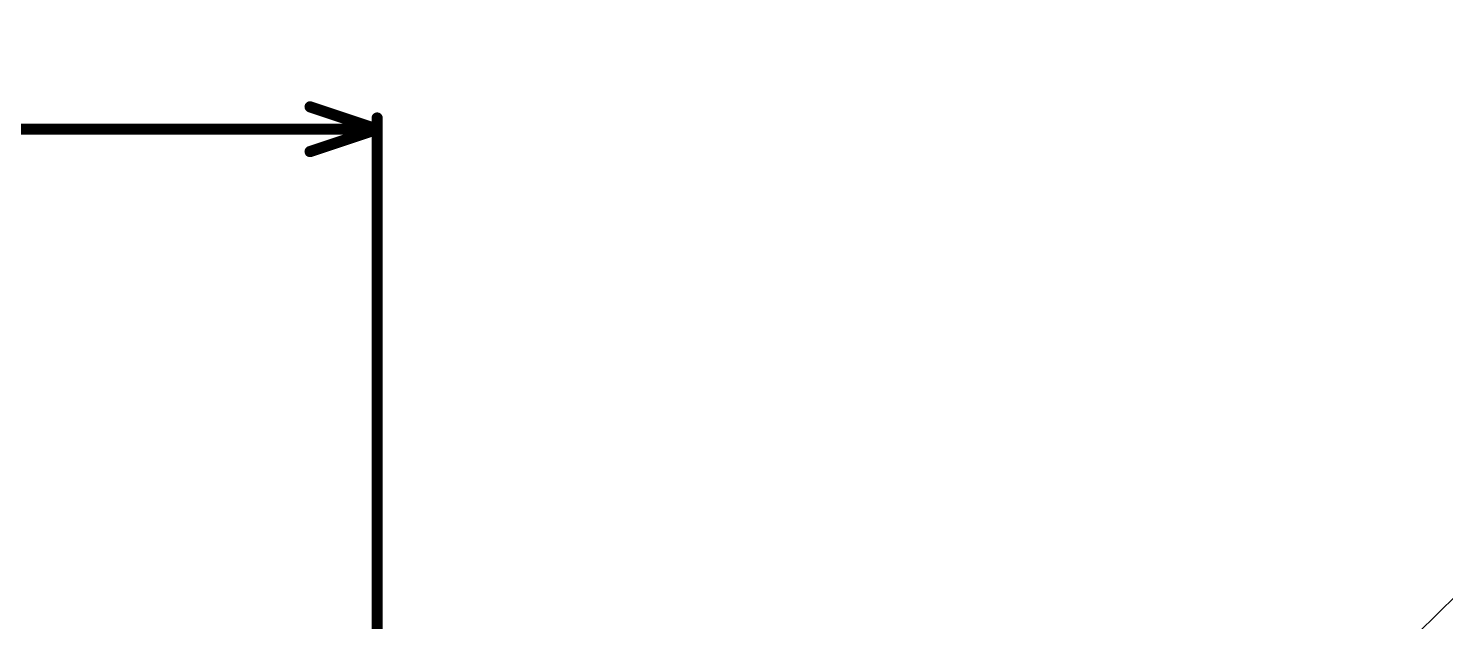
# Model space of a CAD drawing. Header units: inches. Extents: x -18 to 5357, y -8 to 5291.
# Drawn here: x 38.07 to 70.28, y 76.44 to 89.92 of the extents above; entities that cross this region are included whole.
import ezdxf

# ---------------------------------------------------------------- set-up
doc = ezdxf.new("R2010")
doc.units = ezdxf.units.IN
doc.layers.add('Dimension', color=6, linetype='Continuous')
doc.layers.add('Top Solder', color=216, linetype='Continuous')

# ---------------------------------------------------------------- blocks, each defined once
blk = doc.blocks.new('14_VSON__4_3__21')
at = {"layer": 'Top Solder'}
blk.add_line((-0.868, -2.278), (-5350.816, -5279.07), dxfattribs=at)

msp = doc.modelspace()

# ---------------------------------------------------------------- linework, layer by layer
at = {"layer": 'Dimension'}
for points in [[(44.476, 88.138, 0.254, 0.254, 0), (46, 87.63, 0.254, 0.254, 0)], [(46, 73.714, 0.254, 0.254, 0), (46, 87.884, 0.254, 0.254, 0)], [(25.952, 87.63, 0.254, 0.254, 0), (46, 87.63, 0.254, 0.254, 0)], [(44.476, 87.122, 0.254, 0.254, 0), (46, 87.63, 0.254, 0.254, 0)]]:
    msp.add_lwpolyline(points, format="xyseb", dxfattribs=at)
for points in [[(44.413, 88.138, 0.127, 0.127, 1), (44.54, 88.138, 0.127, 0.127, 1)], [(45.937, 87.884, 0.127, 0.127, 1), (46.064, 87.884, 0.127, 0.127, 1)], [(45.937, 87.63, 0.127, 0.127, 1), (46.064, 87.63, 0.127, 0.127, 1)], [(45.937, 87.63, 0.127, 0.127, 1), (46.064, 87.63, 0.127, 0.127, 1)], [(45.937, 87.63, 0.127, 0.127, 1), (46.064, 87.63, 0.127, 0.127, 1)], [(44.413, 87.122, 0.127, 0.127, 1), (44.54, 87.122, 0.127, 0.127, 1)]]:
    msp.add_lwpolyline(points, format="xyseb", close=True, dxfattribs=at)

# ---------------------------------------------------------------- block references
at = {"rotation": 180}
msp.add_blockref('14_VSON__4_3__21', (6.397, 12.368), dxfattribs=at)

doc.saveas('drawing.dxf')
